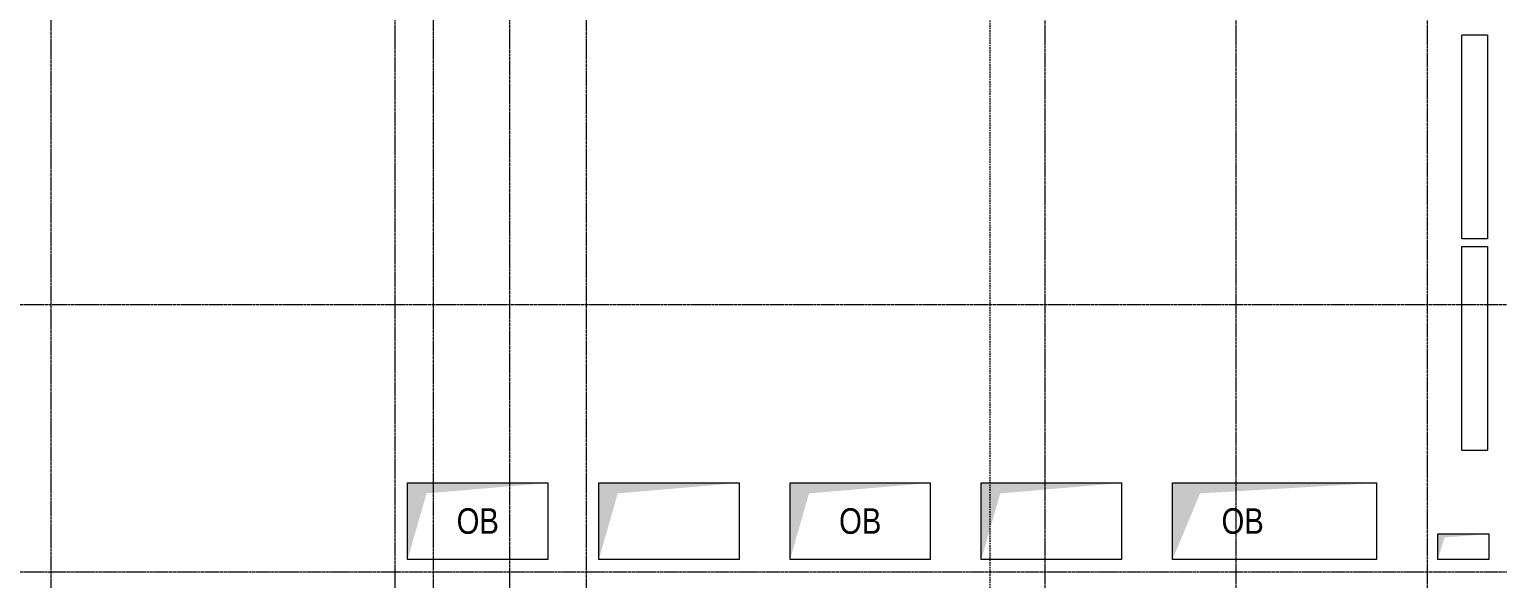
# Model space of a CAD drawing. Header units: millimetres. Extents: x -231292 to 573618, y -153144 to 564035.
# Drawn here: x -167642 to -156125, y 174345 to 178652 of the extents above; entities that cross this region are included whole.
import ezdxf

# ---------------------------------------------------------------- set-up
doc = ezdxf.new("R2010")
doc.units = ezdxf.units.MM
for name, pattern in [('CENTER2', [28.575, 19.05, -3.175, 3.175, -3.175]), ('DASHED', [19.05, 12.7, -6.35]), ('HIDDEN2', [4.7625, 3.175, -1.5875])]:
    doc.linetypes.add(name, pattern=pattern)
doc.layers.get('0').update_dxf_attribs({"color": 250})
for name, color, linetype, lineweight in [('АР_Отопительные приборы', 250, 'HIDDEN2', 0), ('АР_Разрезы марка', 250, 'Continuous', 13), ('ОВ_Отопление', 250, 'Continuous', 0), ('ОВ_Шахты', 250, 'Continuous', 5), ('РД_Оси_100', 250, 'Continuous', 0)]:
    doc.layers.add(name, color=color, linetype=linetype, lineweight=lineweight)
doc.styles.add('style1', font='ARIALN.TTF')

# ---------------------------------------------------------------- blocks, each defined once
blk = doc.blocks.new('СОШ_2200_АР_ОСИ_М100_28.05.24')
at = {"layer": 'РД_Оси_100', "linetype": 'CENTER2'}
for p, q in [((63600, -6155), (63600, 139938.679)), ((65100, -6155), (65100, 139938.679)), ((62100, -6155), (62100, 73302.739)), ((71363.995, 19200), (33000, 19200))]:
    blk.add_line(p, q, dxfattribs=at)
for points in [[(54300, 139938.679), (54300, -6155)], [(57300, 139938.679), (57300, -6155)], [(58500, 139938.679), (58500, -6155)], [(57000, 70839.76), (57000, -5755), (56700, -6155)], [(57900, 70753.904), (57900, -6155)], [(33000, 21300), (71363.995, 21300)]]:
    blk.add_lwpolyline(points, dxfattribs=at)
blk = doc.blocks.new('otv')
at = {"linetype": 'Continuous'}
blk.add_lwpolyline([(0, -1), (0, 0), (1, 0), (1, -1)], close=True, dxfattribs=at)
blk.add_solid([(0, -1), (0, 0), (0.1346, -0.1366), (1, 0)], dxfattribs=at)
blk = doc.blocks.new('Bottom_L_1600')
at = {"layer": 'АР_Отопительные приборы'}
blk.add_lwpolyline([(800, -100), (-800, -100), (-800, 100), (800, 100)], close=True, dxfattribs=at)

msp = doc.modelspace()

# ---------------------------------------------------------------- linework, layer by layer
at = {"layer": 'АР_Разрезы марка', "linetype": 'DASHED', "lineweight": 0}
msp.add_lwpolyline([(-160104.636, 153601.967), (-160104.636, 221653.666), (-158709.843, 221653.666), (-158709.843, 258796.154), (-166117.488, 258796.154), (-166117.488, 289012.97)], dxfattribs=at)

# ---------------------------------------------------------------- block references
at = {"layer": 'АР_Отопительные приборы', "rotation": 89.99999999999999}
for p in [(-156304.956, 177808.821), (-156304.956, 176150.022)]:
    msp.add_blockref('Bottom_L_1600', p, dxfattribs=at)
at = {"layer": 'ОВ_Отопление', "xscale": 400, "yscale": 200}
msp.add_blockref('otv', (-156594.956, 174695.168), dxfattribs=at)
at = {"layer": 'ОВ_Шахты', "color": 1, "yscale": 600, "zscale": 1400}
for p, xscale in [((-164674.956, 175095.168), 1100), ((-163174.956, 175095.168), 1100), ((-161674.956, 175095.168), 1100), ((-160174.956, 175095.168), 1100), ((-158674.956, 175095.168), 1600)]:
    msp.add_blockref('otv', p, dxfattribs=dict(at, xscale=xscale))
at = {"layer": 'РД_Оси_100'}
msp.add_blockref('СОШ_2200_АР_ОСИ_М100_28.05.24', (-221774.956, 155195.168), dxfattribs=at)

# ---------------------------------------------------------------- texts
at = {"layer": 'ОВ_Шахты', "char_height": 200, "width": 1100, "attachment_point": 5, "style": 'style1'}
for insert in [(-164124.956, 174795.168), (-161124.956, 174795.168), (-158124.956, 174795.168)]:
    msp.add_mtext('ОВ', dxfattribs=dict(at, insert=insert))

doc.saveas('drawing.dxf')
